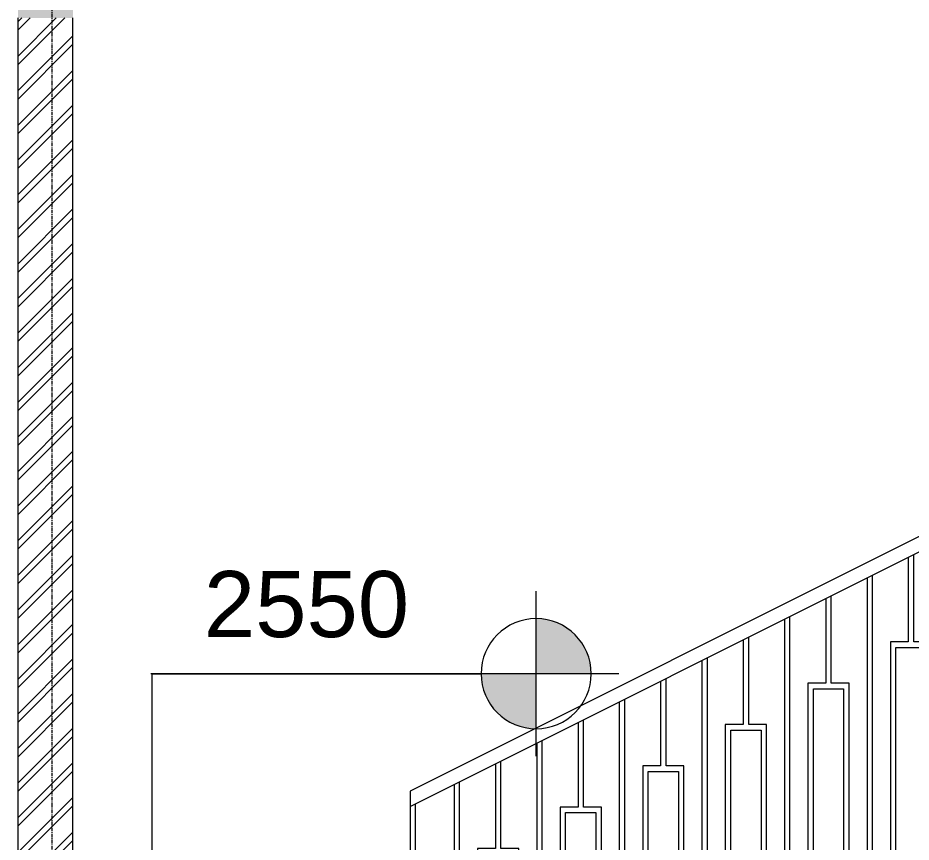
# Model space of a CAD drawing. Header units: millimetres. Extents: x -25665 to 60211, y -6376 to 13478.
# Drawn here: x 27505 to 30751, y 3856 to 6850 of the extents above; entities that cross this region are included whole.
import ezdxf

# ---------------------------------------------------------------- set-up
doc = ezdxf.new("R2010")
doc.units = ezdxf.units.MM
doc.linetypes.add('Grid Line', pattern=[22.225, 12.7, -3.175, 3.175, -3.175])
for name, color, linetype, lineweight in [('A-DETL-GENF', 92, 'Continuous', 9), ('A-GENM', 13, 'Continuous', 9), ('A-WALL', 113, 'Continuous', 9), ('A-WALL-PATT', 111, 'Continuous', 18), ('G-ANNO-DIMS', 111, 'Continuous', 9), ('S-GRID', 1, 'Continuous', 9)]:
    doc.layers.add(name, color=color, linetype=linetype, lineweight=lineweight)
doc.styles.add('Arial_2', font='arial.ttf', dxfattribs={"height": 240})

# ---------------------------------------------------------------- blocks, each defined once
blk = doc.blocks.new('handrail - handrail-1661725-Section - B')
at = {"layer": 'A-GENM'}
for p, q in [((-3397.1, 5250), (-5813.9, 4041.6)), ((-3138.9, 5250), (-3397.1, 5250)), ((-3138.9, 5200), (-3138.9, 5250)), ((-5813.9, 3985.7), (-3385.3, 5200)), ((-3385.3, 5200), (-3138.9, 5200)), ((-3383.9, 4883.2), (-3383.9, 5200)), ((-3253.9, 5200), (-3253.9, 3900)), ((-3233.9, 3900), (-3233.9, 5200)), ((-3403.9, 5190.7), (-3403.9, 4883.2)), ((-3553.9, 5115.7), (-3553.9, 3750)), ((-3533.9, 3750), (-3533.9, 5125.7)), ((-3703.9, 5040.7), (-3703.9, 4733.2)), ((-3683.9, 4733.2), (-3683.9, 5050.7)), ((-3853.9, 4965.7), (-3853.9, 3600)), ((-3833.9, 3600), (-3833.9, 4975.7)), ((-3983.9, 4583.2), (-3983.9, 4900.7)), ((-4003.9, 4890.7), (-4003.9, 4583.2)), ((-3403.9, 4883.2), (-3468.9, 4883.2)), ((-3468.9, 4883.2), (-3468.9, 4100)), ((-3318.9, 4883.2), (-3383.9, 4883.2)), ((-3318.9, 4100), (-3318.9, 4883.2)), ((-3448.9, 4120), (-3448.9, 4863.2)), ((-3448.9, 4863.2), (-3338.9, 4863.2)), ((-3338.9, 4863.2), (-3338.9, 4120)), ((-4153.9, 4815.7), (-4153.9, 3450)), ((-4133.9, 3450), (-4133.9, 4825.7)), ((-4303.9, 4740.7), (-4303.9, 4433.2)), ((-4283.9, 4433.2), (-4283.9, 4750.7)), ((-3703.9, 4733.2), (-3768.9, 4733.2)), ((-3768.9, 4733.2), (-3768.9, 3950)), ((-3748.9, 3970), (-3748.9, 4713.2)), ((-3748.9, 4713.2), (-3638.9, 4713.2)), ((-3618.9, 4733.2), (-3683.9, 4733.2)), ((-3638.9, 4713.2), (-3638.9, 3970)), ((-3618.9, 3950), (-3618.9, 4733.2)), ((-4433.9, 3300), (-4433.9, 4675.7)), ((-4453.9, 4665.7), (-4453.9, 3300)), ((-4603.9, 4590.7), (-4603.9, 4283.2)), ((-4583.9, 4283.2), (-4583.9, 4600.7)), ((-4003.9, 4583.2), (-4068.9, 4583.2)), ((-4068.9, 4583.2), (-4068.9, 3800)), ((-3918.9, 4583.2), (-3983.9, 4583.2)), ((-3918.9, 3800), (-3918.9, 4583.2)), ((-4048.9, 3820), (-4048.9, 4563.2)), ((-4048.9, 4563.2), (-3938.9, 4563.2)), ((-3938.9, 4563.2), (-3938.9, 3820)), ((-4753.9, 4515.7), (-4753.9, 3150)), ((-4733.9, 3150), (-4733.9, 4525.7)), ((-4883.9, 4133.2), (-4883.9, 4450.7)), ((-4903.9, 4440.7), (-4903.9, 4133.2)), ((-4303.9, 4433.2), (-4368.9, 4433.2)), ((-4368.9, 4433.2), (-4368.9, 3650)), ((-4218.9, 4433.2), (-4283.9, 4433.2)), ((-4218.9, 3650), (-4218.9, 4433.2)), ((-4348.9, 3670), (-4348.9, 4413.2)), ((-4348.9, 4413.2), (-4238.9, 4413.2)), ((-4238.9, 4413.2), (-4238.9, 3670)), ((-5053.9, 4365.7), (-5053.9, 3000)), ((-5033.9, 3000), (-5033.9, 4375.7)), ((-5203.9, 4290.7), (-5203.9, 3983.2)), ((-5183.9, 3983.2), (-5183.9, 4300.7)), ((-4603.9, 4283.2), (-4668.9, 4283.2)), ((-4668.9, 4283.2), (-4668.9, 3500)), ((-4648.9, 3520), (-4648.9, 4263.2)), ((-4648.9, 4263.2), (-4538.9, 4263.2)), ((-4518.9, 4283.2), (-4583.9, 4283.2)), ((-4538.9, 4263.2), (-4538.9, 3520)), ((-4518.9, 3500), (-4518.9, 4283.2)), ((-5333.9, 2850), (-5333.9, 4225.7)), ((-5353.9, 4215.7), (-5353.9, 2850)), ((-5503.9, 4140.7), (-5503.9, 3833.2)), ((-5483.9, 3833.2), (-5483.9, 4150.7)), ((-4903.9, 4133.2), (-4968.9, 4133.2)), ((-4968.9, 4133.2), (-4968.9, 3350)), ((-4818.9, 4133.2), (-4883.9, 4133.2)), ((-4818.9, 3350), (-4818.9, 4133.2)), ((-4948.9, 3370), (-4948.9, 4113.2)), ((-4948.9, 4113.2), (-4838.9, 4113.2)), ((-4838.9, 4113.2), (-4838.9, 3370)), ((-3468.9, 4100), (-3403.9, 4100)), ((-3338.9, 4120), (-3448.9, 4120)), ((-3403.9, 4100), (-3403.9, 3900)), ((-3383.9, 3900), (-3383.9, 4100)), ((-3383.9, 4100), (-3318.9, 4100)), ((-5653.9, 4065.7), (-5653.9, 2700)), ((-5633.9, 2700), (-5633.9, 4075.7)), ((-5813.9, 4041.6), (-5813.9, 3985.7)), ((-5793.9, 2700), (-5793.9, 3995.7)), ((-5813.9, 3985.7), (-5813.9, 2700)), ((-5203.9, 3983.2), (-5268.9, 3983.2)), ((-5268.9, 3983.2), (-5268.9, 3200)), ((-5248.9, 3220), (-5248.9, 3963.2)), ((-5248.9, 3963.2), (-5138.9, 3963.2)), ((-5118.9, 3983.2), (-5183.9, 3983.2)), ((-5138.9, 3963.2), (-5138.9, 3220)), ((-5118.9, 3200), (-5118.9, 3983.2)), ((-3638.9, 3970), (-3748.9, 3970)), ((-3768.9, 3950), (-3703.9, 3950)), ((-3703.9, 3950), (-3703.9, 3750)), ((-3683.9, 3750), (-3683.9, 3950)), ((-3683.9, 3950), (-3618.9, 3950)), ((-5503.9, 3833.2), (-5568.9, 3833.2)), ((-5568.9, 3833.2), (-5568.9, 3050)), ((-5418.9, 3833.2), (-5483.9, 3833.2)), ((-5418.9, 3050), (-5418.9, 3833.2)), ((-5548.9, 3070), (-5548.9, 3813.2)), ((-5548.9, 3813.2), (-5438.9, 3813.2)), ((-5438.9, 3813.2), (-5438.9, 3070)), ((-4068.9, 3800), (-4003.9, 3800)), ((-3938.9, 3820), (-4048.9, 3820)), ((-4003.9, 3800), (-4003.9, 3600)), ((-3983.9, 3600), (-3983.9, 3800)), ((-3983.9, 3800), (-3918.9, 3800)), ((-4238.9, 3670), (-4348.9, 3670)), ((-4368.9, 3650), (-4303.9, 3650)), ((-4303.9, 3650), (-4303.9, 3450)), ((-4283.9, 3450), (-4283.9, 3650)), ((-4283.9, 3650), (-4218.9, 3650)), ((-4538.9, 3520), (-4648.9, 3520)), ((-4668.9, 3500), (-4603.9, 3500)), ((-4603.9, 3500), (-4603.9, 3300)), ((-4583.9, 3300), (-4583.9, 3500)), ((-4583.9, 3500), (-4518.9, 3500)), ((-4968.9, 3350), (-4903.9, 3350)), ((-4838.9, 3370), (-4948.9, 3370)), ((-4903.9, 3350), (-4903.9, 3150)), ((-4883.9, 3150), (-4883.9, 3350)), ((-4883.9, 3350), (-4818.9, 3350)), ((-5138.9, 3220), (-5248.9, 3220)), ((-5268.9, 3200), (-5203.9, 3200)), ((-5203.9, 3200), (-5203.9, 3000)), ((-5183.9, 3000), (-5183.9, 3200)), ((-5183.9, 3200), (-5118.9, 3200)), ((-5438.9, 3070), (-5548.9, 3070)), ((-5568.9, 3050), (-5503.9, 3050)), ((-5503.9, 3050), (-5503.9, 2850)), ((-5483.9, 2850), (-5483.9, 3050)), ((-5483.9, 3050), (-5418.9, 3050))]:
    blk.add_line(p, q, dxfattribs=at)
blk = doc.blocks.new('Spot Elevations - Standard-23738-Section - B')
at = {"layer": 'G-ANNO-DIMS'}
h = blk.add_hatch(color=256, dxfattribs=at)
edge = h.paths.add_edge_path()
edge.add_line((-9495.1, 10163.3), (-9695.1, 10163.3))
edge.add_arc((-9495.1, 10163.3), 200, 90, 180, ccw=False)
edge.add_line((-9495.1, 10363.3), (-9495.1, 10163.3))
h = blk.add_hatch(color=256, dxfattribs=at)
edge = h.paths.add_edge_path()
edge.add_line((-9495.1, 10163.3), (-9295.1, 10163.3))
edge.add_arc((-9495.1, 10163.3), 200, 270, 360, ccw=False)
edge.add_line((-9495.1, 9963.3), (-9495.1, 10163.3))
for p, q in [((-9495.1, 9863.3), (-9495.1, 10463.3)), ((-9795.1, 10163.3), (-8095.1, 10163.3))]:
    blk.add_line(p, q, dxfattribs=at)
blk.add_circle((-9495.1, 10163.3), 200, dxfattribs=at)

msp = doc.modelspace()

# ---------------------------------------------------------------- hatches: boundary and pattern name
at = {"layer": 'A-DETL-GENF'}
msp.add_hatch(color=253, dxfattribs=at).paths.add_polyline_path([(38402.3, 6850), (38480.3, 6850), (38480.3, 8750), (38280.3, 8750), (38280.3, 7550), (30967.8, 7550), (30967.8, 8150), (30667.8, 8150), (30667.8, 7550), (29967.8, 7550), (29967.8, 8150), (29667.8, 8150), (29667.8, 7550), (27705.3, 7550), (27705.3, 9350), (27505.3, 9350), (27505.3, 6850), (27705.3, 6850), (27705.3, 7350), (38230.3, 7350), (38230.3, 6850), (38280.3, 6850)])
at = {"layer": 'A-WALL-PATT', "lineweight": 9}
h = msp.add_hatch(dxfattribs=at)
h.set_pattern_fill('FP_21', color=256, style=0, pattern_type=2)
h.set_pattern_definition([(45, (33405.6, 4690), (-62.8618, 62.8618), []), (45, (33405.6, 4785.25), (-62.8618, 62.8618), [])])
h.paths.add_polyline_path([(27596.2, 50), (27705.3, 50), (27705.3, 1780), (27505.3, 1780), (27505.3, 50), (27519.8, 50)])
h.paths.add_polyline_path([(27636.2, 2480), (27705.3, 2480), (27705.3, 6850), (27505.3, 6850), (27505.3, 2480)])

# ---------------------------------------------------------------- linework, layer by layer
at = {"layer": 'A-WALL', "lineweight": 18}
for p, q in [((27505.3, 6850), (27505.3, 2480)), ((27705.3, 2480), (27705.3, 6850))]:
    msp.add_line(p, q, dxfattribs=at)
at = {"layer": 'G-ANNO-DIMS'}
for p, q in [((27993.6, 4467.9), (29188.1, 4467.9)), ((27993.6, 2550), (27993.6, 4467.9))]:
    msp.add_line(p, q, dxfattribs=at)
at = {"layer": 'S-GRID', "linetype": 'Grid Line'}
msp.add_line((27630.3, -304.8), (27630.3, 12677.9), dxfattribs=at)

# ---------------------------------------------------------------- block references
at = {"layer": 'A-GENM'}
msp.add_blockref('handrail - handrail-1661725-Section - B', (34744.2, 0), dxfattribs=at)
at = {"layer": 'G-ANNO-DIMS', "extrusion": (0, 0, -1)}
msp.add_blockref('Spot Elevations - Standard-23738-Section - B', (-19893, -5695.4), dxfattribs=at)

# ---------------------------------------------------------------- texts
at = {"layer": 'G-ANNO-DIMS', "insert": (28181, 4840.8), "char_height": 240, "width": 893.244, "attachment_point": 1, "line_spacing_factor": 0.941778, "style": 'Arial_2'}
msp.add_mtext('2550', dxfattribs=at)

doc.saveas('drawing.dxf')
